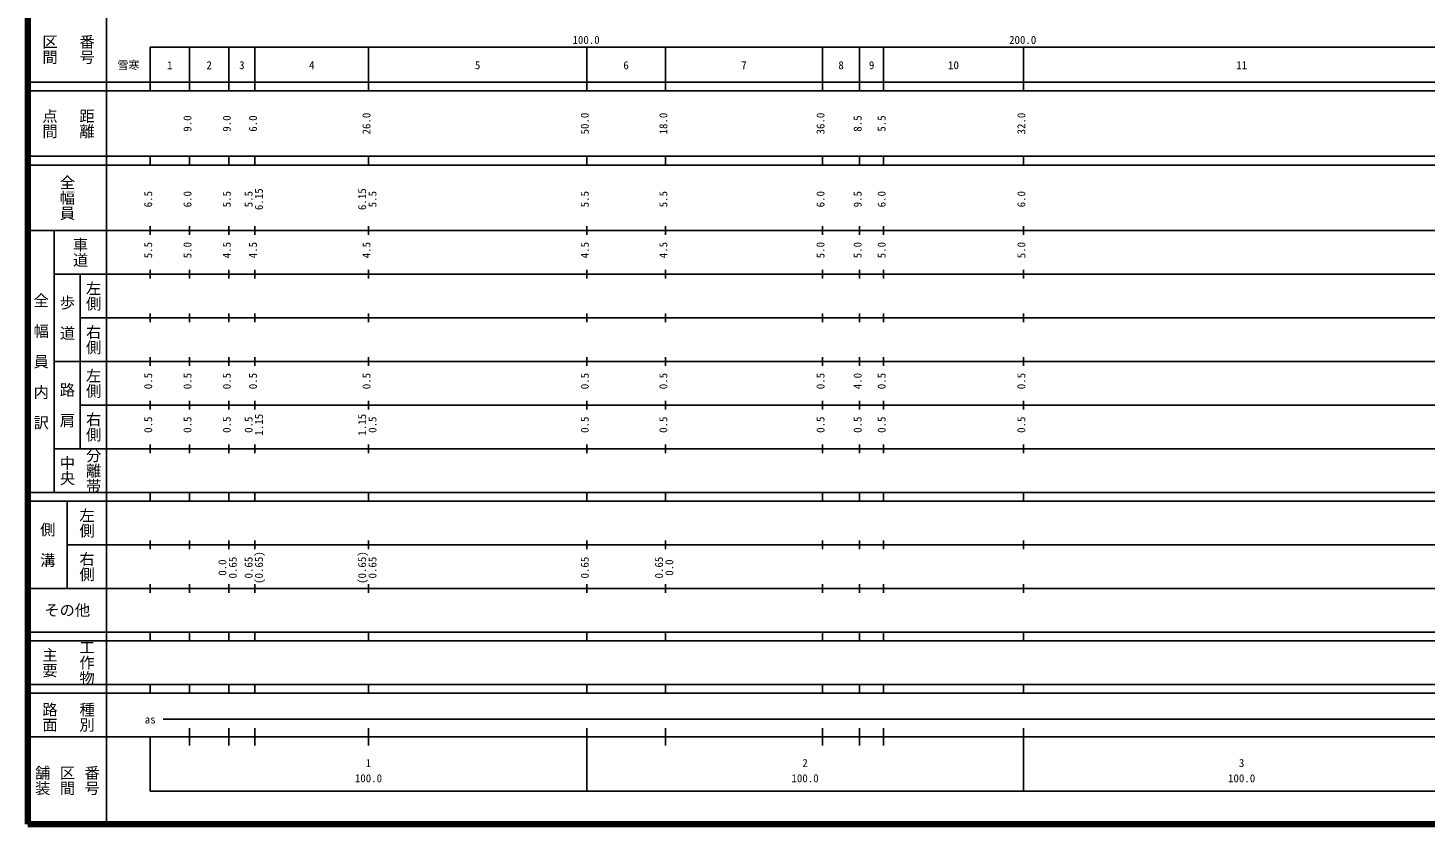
# Model space of a CAD drawing. Units: millimetres on the paper, enlarged 1000 times. Extents: x 40000 to 680000, y 20000 to 380000.
# Drawn here: x 40000 to 360014, y 20000 to 202409 of the extents above; entities that cross this region are included whole.
import ezdxf
from ezdxf.enums import TextEntityAlignment as Align

# ---------------------------------------------------------------- set-up
doc = ezdxf.new("R2010")
doc.units = ezdxf.units.MM
doc.header["$LTSCALE"] = 1000
doc.layers.add('M-TTL', color=2, linetype='Continuous', lineweight=140)
doc.layers.add('M-TTL-BAND', color=7, linetype='Continuous', lineweight=25)
doc.styles.add('@ＭＳ ゴシック', font='')
doc.styles.add('ＭＳ ゴシック', font='')
doc.styles.get('@ＭＳ ゴシック').set_extended_font_data('@MS Gothic')
doc.styles.get('ＭＳ ゴシック').set_extended_font_data('MS Gothic')

msp = doc.modelspace()

# ---------------------------------------------------------------- linework, layer by layer
at = {"layer": 'M-TTL'}
for p, q in [((40000, 380000), (40000, 20000)), ((40000, 20000), (680000, 20000))]:
    msp.add_line(p, q, dxfattribs=at)
at = {"layer": 'M-TTL-BAND'}
for p, q in [((58000, 370000), (58000, 20000)), ((68000, 198000), (579000, 198000)), ((68000, 198000), (68000, 188000)), ((77000, 188000), (77000, 198000)), ((86000, 188000), (86000, 198000)), ((92000, 188000), (92000, 198000)), ((118000, 188000), (118000, 198000)), ((168000, 188000), (168000, 198000)), ((186000, 188000), (186000, 198000)), ((222000, 188000), (222000, 198000)), ((230500, 188000), (230500, 198000)), ((236000, 188000), (236000, 198000)), ((268000, 188000), (268000, 198000)), ((40000, 190000), (579000, 190000)), ((40000, 188000), (579000, 188000)), ((40000, 173000), (579000, 173000)), ((68000, 171000), (68000, 173000)), ((77000, 171000), (77000, 173000)), ((86000, 171000), (86000, 173000)), ((92000, 171000), (92000, 173000)), ((118000, 171000), (118000, 173000)), ((168000, 171000), (168000, 173000)), ((186000, 171000), (186000, 173000)), ((222000, 171000), (222000, 173000)), ((230500, 171000), (230500, 173000)), ((236000, 171000), (236000, 173000)), ((268000, 171000), (268000, 173000)), ((40000, 171000), (579000, 171000)), ((68000, 155000), (68000, 157000)), ((77000, 155000), (77000, 157000)), ((86000, 155000), (86000, 157000)), ((92000, 155000), (92000, 157000)), ((118000, 155000), (118000, 157000)), ((168000, 155000), (168000, 157000)), ((186000, 155000), (186000, 157000)), ((222000, 155000), (222000, 157000)), ((230500, 155000), (230500, 157000)), ((236000, 155000), (236000, 157000)), ((268000, 155000), (268000, 157000)), ((40000, 156000), (579000, 156000)), ((46000, 96000), (46000, 156000)), ((46000, 146000), (579000, 146000)), ((52000, 146000), (52000, 106000)), ((68000, 145000), (68000, 147000)), ((77000, 145000), (77000, 147000)), ((86000, 145000), (86000, 147000)), ((92000, 145000), (92000, 147000)), ((118000, 145000), (118000, 147000)), ((168000, 145000), (168000, 147000)), ((186000, 145000), (186000, 147000)), ((222000, 145000), (222000, 147000)), ((230500, 145000), (230500, 147000)), ((236000, 145000), (236000, 147000)), ((268000, 145000), (268000, 147000)), ((52000, 136000), (579000, 136000)), ((68000, 135000), (68000, 137000)), ((77000, 135000), (77000, 137000)), ((86000, 135000), (86000, 137000)), ((92000, 135000), (92000, 137000)), ((118000, 135000), (118000, 137000)), ((168000, 135000), (168000, 137000)), ((186000, 135000), (186000, 137000)), ((222000, 135000), (222000, 137000)), ((230500, 135000), (230500, 137000)), ((236000, 135000), (236000, 137000)), ((268000, 135000), (268000, 137000)), ((46000, 126000), (579000, 126000)), ((68000, 125000), (68000, 127000)), ((77000, 125000), (77000, 127000)), ((86000, 125000), (86000, 127000)), ((92000, 125000), (92000, 127000)), ((118000, 125000), (118000, 127000)), ((168000, 125000), (168000, 127000)), ((186000, 125000), (186000, 127000)), ((222000, 125000), (222000, 127000)), ((230500, 125000), (230500, 127000)), ((236000, 125000), (236000, 127000)), ((268000, 125000), (268000, 127000)), ((52000, 116000), (579000, 116000)), ((68000, 115000), (68000, 117000)), ((77000, 115000), (77000, 117000)), ((86000, 115000), (86000, 117000)), ((92000, 115000), (92000, 117000)), ((118000, 115000), (118000, 117000)), ((168000, 115000), (168000, 117000)), ((186000, 115000), (186000, 117000)), ((222000, 115000), (222000, 117000)), ((230500, 115000), (230500, 117000)), ((236000, 115000), (236000, 117000)), ((268000, 115000), (268000, 117000)), ((46000, 106000), (579000, 106000)), ((68000, 105000), (68000, 107000)), ((77000, 105000), (77000, 107000)), ((86000, 105000), (86000, 107000)), ((92000, 105000), (92000, 107000)), ((118000, 105000), (118000, 107000)), ((168000, 105000), (168000, 107000)), ((186000, 105000), (186000, 107000)), ((222000, 105000), (222000, 107000)), ((230500, 105000), (230500, 107000)), ((236000, 105000), (236000, 107000)), ((268000, 105000), (268000, 107000)), ((40000, 96000), (579000, 96000)), ((40000, 94000), (579000, 94000)), ((49000, 94000), (49000, 74000)), ((68000, 94000), (68000, 96000)), ((77000, 94000), (77000, 96000)), ((86000, 94000), (86000, 96000)), ((92000, 94000), (92000, 96000)), ((118000, 94000), (118000, 96000)), ((168000, 94000), (168000, 96000)), ((186000, 94000), (186000, 96000)), ((222000, 94000), (222000, 96000)), ((230500, 94000), (230500, 96000)), ((236000, 94000), (236000, 96000)), ((268000, 94000), (268000, 96000)), ((49000, 84000), (579000, 84000)), ((68000, 83000), (68000, 85000)), ((77000, 83000), (77000, 85000)), ((86000, 83000), (86000, 85000)), ((92000, 83000), (92000, 85000)), ((118000, 83000), (118000, 85000)), ((168000, 83000), (168000, 85000)), ((186000, 83000), (186000, 85000)), ((222000, 83000), (222000, 85000)), ((230500, 83000), (230500, 85000)), ((236000, 83000), (236000, 85000)), ((268000, 83000), (268000, 85000)), ((40000, 74000), (579000, 74000)), ((68000, 73000), (68000, 75000)), ((77000, 73000), (77000, 75000)), ((86000, 73000), (86000, 75000)), ((92000, 73000), (92000, 75000)), ((118000, 73000), (118000, 75000)), ((168000, 73000), (168000, 75000)), ((186000, 73000), (186000, 75000)), ((222000, 73000), (222000, 75000)), ((230500, 73000), (230500, 75000)), ((236000, 73000), (236000, 75000)), ((268000, 73000), (268000, 75000)), ((40000, 64000), (579000, 64000)), ((40000, 62000), (579000, 62000)), ((68000, 62000), (68000, 64000)), ((77000, 62000), (77000, 64000)), ((86000, 62000), (86000, 64000)), ((92000, 62000), (92000, 64000)), ((118000, 62000), (118000, 64000)), ((168000, 62000), (168000, 64000)), ((186000, 62000), (186000, 64000)), ((222000, 62000), (222000, 64000)), ((230500, 62000), (230500, 64000)), ((236000, 62000), (236000, 64000)), ((268000, 62000), (268000, 64000)), ((40000, 52000), (579000, 52000)), ((68000, 50000), (68000, 52000)), ((77000, 50000), (77000, 52000)), ((86000, 50000), (86000, 52000)), ((92000, 50000), (92000, 52000)), ((118000, 50000), (118000, 52000)), ((168000, 50000), (168000, 52000)), ((186000, 50000), (186000, 52000)), ((222000, 50000), (222000, 52000)), ((230500, 50000), (230500, 52000)), ((236000, 50000), (236000, 52000)), ((268000, 50000), (268000, 52000)), ((40000, 50000), (579000, 50000)), ((71000, 44000), (384500, 44000)), ((77000, 38000), (77000, 42000)), ((86000, 38000), (86000, 42000)), ((92000, 38000), (92000, 42000)), ((118000, 38000), (118000, 42000)), ((168000, 27500), (168000, 42000)), ((186000, 38000), (186000, 42000)), ((222000, 38000), (222000, 42000)), ((230500, 38000), (230500, 42000)), ((236000, 38000), (236000, 42000)), ((268000, 27500), (268000, 42000)), ((40000, 40000), (579000, 40000)), ((68000, 40000), (68000, 27500)), ((68000, 27500), (579000, 27500))]:
    msp.add_line(p, q, dxfattribs=at)

# ---------------------------------------------------------------- texts
at = {"layer": 'M-TTL-BAND', "style": '@ＭＳ ゴシック'}
for s, p in [('区間', (45000, 197500)), ('番号', (53500, 197500)), ('点間', (45000, 180500)), ('距離', (53500, 180500)), ('全幅員', (49000, 163500)), ('車道', (52000, 151000)), ('左側', (55000, 141000)), ('全\u3000幅\u3000員\u3000内\u3000訳', (43000, 126000)), ('歩\u3000道', (49000, 136000)), ('右側', (55000, 131000)), ('左側', (55000, 121000)), ('路\u3000肩', (49000, 116000)), ('右側', (55000, 111000)), ('分離帯', (55000, 101000)), ('中央', (49000, 101000)), ('左側', (53500, 89000)), ('側\u3000溝', (44500, 84000)), ('右側', (53500, 79000)), ('工作物', (53500, 57000)), ('主要', (45000, 57000)), ('路面', (45000, 44500)), ('種別', (53500, 44500)), ('舗装', (43333, 30000)), ('区間', (49000, 30000)), ('番号', (54667, 30000))]:
    msp.add_text(s, height=2566, rotation=270, dxfattribs=at).set_placement(p, align=Align.MIDDLE_CENTER)
at = {"layer": 'M-TTL-BAND', "style": 'ＭＳ ゴシック'}
for s, p in [('100.0', (167844, 198195)), ('200.0', (267844, 198195)), ('雪寒', (63017, 192405)), ('1', (72500, 192405)), ('2', (81500, 192405)), ('3', (89000, 192405)), ('4', (105000, 192405)), ('5', (143000, 192405)), ('6', (177000, 192405)), ('7', (204000, 192405)), ('8', (226250, 192405)), ('9', (233250, 192405)), ('10', (252000, 192405)), ('11', (318000, 192405)), ('as', (68000, 42500)), ('1', (118000, 32523)), ('2', (218000, 32523)), ('3', (318000, 32523)), ('100.0', (118000, 29033)), ('100.0', (218000, 29033)), ('100.0', (318000, 29033))]:
    msp.add_text(s, height=1833, dxfattribs=at).set_placement(p, align=Align.BOTTOM_CENTER)
for s, p in [('26.0', (119000, 180500)), ('50.0', (169000, 180500)), ('18.0', (187000, 180500)), ('36.0', (223000, 180500)), ('32.0', (269000, 180500)), ('9.0', (78000, 180500)), ('9.0', (87000, 180500)), ('6.0', (93000, 180500)), ('8.5', (231500, 180500)), ('5.5', (237000, 180500)), ('6.5', (69000, 163174)), ('6.0', (78000, 163174)), ('5.5', (87000, 163174)), ('5.5', (92000, 163174)), ('6.15', (94370, 163174)), ('6.15', (118000, 163174)), ('5.5', (120370, 163174)), ('5.5', (169000, 163174)), ('5.5', (187000, 163174)), ('6.0', (223000, 163174)), ('9.5', (231500, 163174)), ('6.0', (237000, 163174)), ('6.0', (269000, 163174)), ('5.5', (69000, 151500)), ('5.0', (78000, 151500)), ('4.5', (87000, 151500)), ('4.5', (93000, 151500)), ('4.5', (119000, 151500)), ('4.5', (169000, 151500)), ('4.5', (187000, 151500)), ('5.0', (223000, 151500)), ('5.0', (231500, 151500)), ('5.0', (237000, 151500)), ('5.0', (269000, 151500)), ('0.5', (69000, 121500)), ('0.5', (78000, 121500)), ('0.5', (87000, 121500)), ('0.5', (93000, 121500)), ('0.5', (119000, 121500)), ('0.5', (169000, 121500)), ('0.5', (187000, 121500)), ('0.5', (223000, 121500)), ('4.0', (231500, 121500)), ('0.5', (237000, 121500)), ('0.5', (269000, 121500)), ('0.5', (69000, 111500)), ('0.5', (78000, 111500)), ('0.5', (87000, 111500)), ('0.5', (92000, 111500)), ('1.15', (94370, 111500)), ('1.15', (118000, 111500)), ('0.5', (120370, 111500)), ('0.5', (169000, 111500)), ('0.5', (187000, 111500)), ('0.5', (223000, 111500)), ('0.5', (231500, 111500)), ('0.5', (237000, 111500)), ('0.5', (269000, 111500)), ('0.0', (86000, 78764)), ('0.65', (88370, 78764)), ('0.65', (92000, 78764)), ('(0.65)', (94370, 78764)), ('(0.65)', (118000, 78764)), ('0.65', (120370, 78764)), ('0.65', (169000, 78764)), ('0.65', (186000, 78764)), ('0.0', (188370, 78764))]:
    msp.add_text(s, height=1833, rotation=90, dxfattribs=at).set_placement(p, align=Align.BOTTOM_CENTER)
msp.add_text('その他', height=2566, dxfattribs=at).set_placement((49000, 69000), align=Align.MIDDLE_CENTER)

doc.saveas('drawing.dxf')
